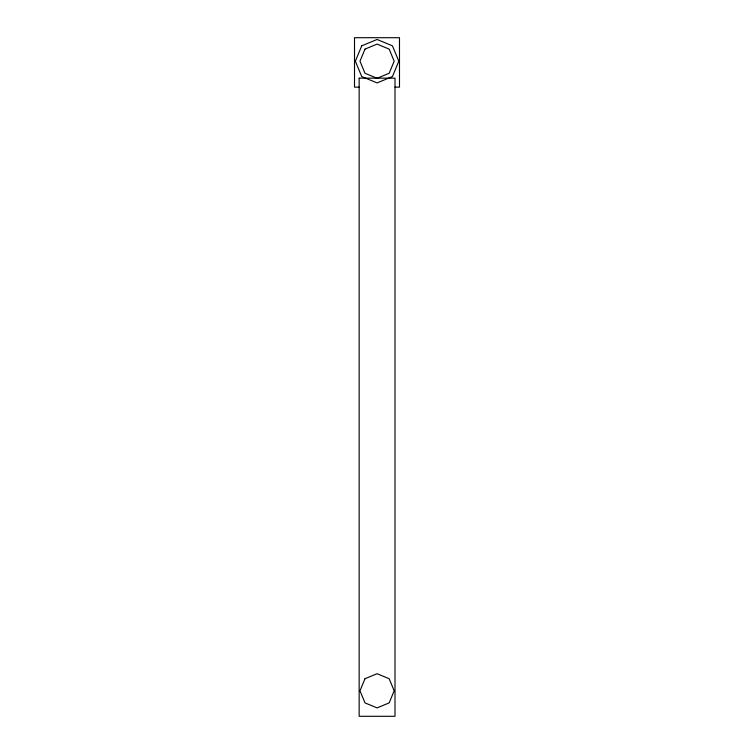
<?xml version="1.0" encoding="UTF-8"?>
<svg xmlns="http://www.w3.org/2000/svg" width="754" height="754" viewBox="0 0 754 754"><rect width="100%" height="100%" fill="white"/><g stroke="black" fill="none" stroke-linecap="round" stroke-linejoin="round"><path stroke-width="1.13" d="M359.055 87.144L354.512 87.144L354.512 37.7L399.488 37.7L399.488 87.144L394.945 87.144M359.149 78.152L359.149 716.3L395.002 716.3L395.002 78.152L359.149 78.152M361.722 45.834L355.36 61.197L361.722 76.55L377.085 82.912L392.438 76.55L398.8 61.197L392.438 45.834L377.085 39.472L361.722 45.834M364.993 49.114L359.988 61.197L364.993 73.279L377.085 78.284L389.168 73.279L394.172 61.197L389.168 49.114L377.085 44.1L364.993 49.114M364.993 678.713L359.988 690.796L364.993 702.888L377.085 707.893L389.168 702.888L394.172 690.796L389.168 678.713L377.085 673.708L364.993 678.713"/></g></svg>
